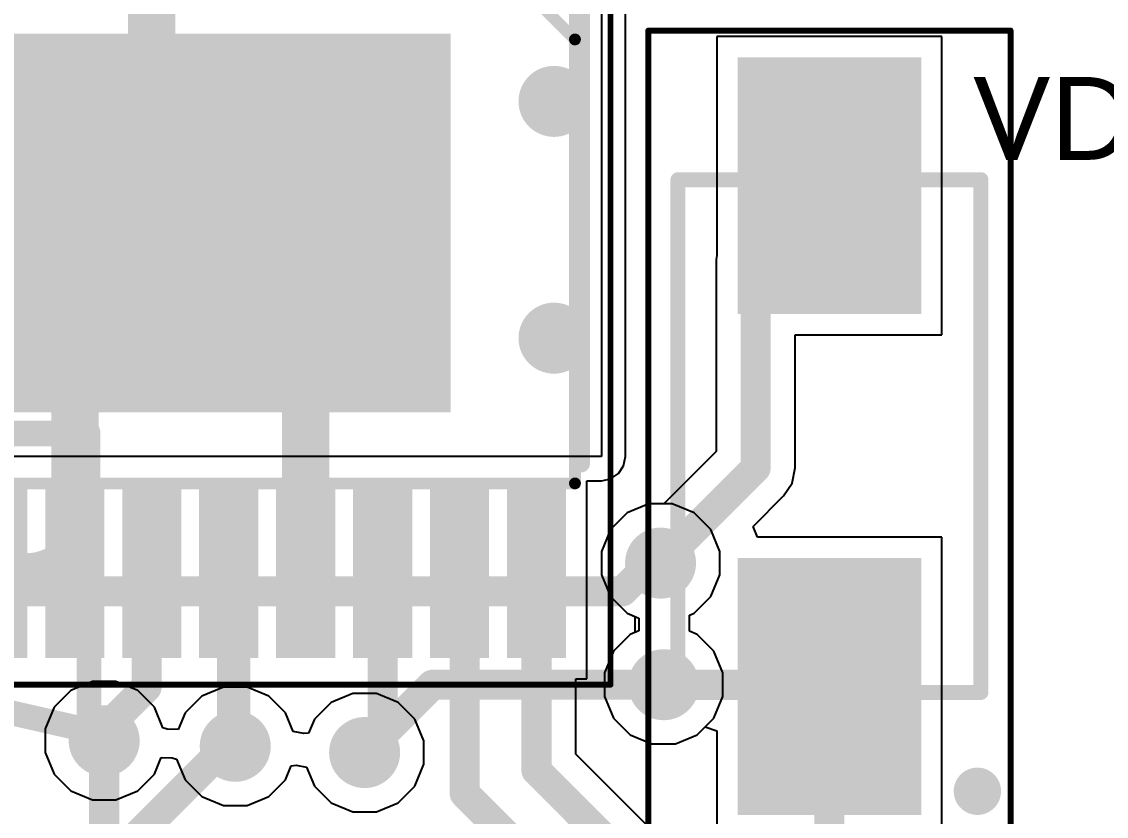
# Model space of a CAD drawing. Header units: inches. Extents: x 0 to 110, y 0 to 95.
# Drawn here: x 23.35 to 32.51, y 48.61 to 55.32 of the extents above; entities that cross this region are included whole.
import ezdxf

# ---------------------------------------------------------------- set-up
doc = ezdxf.new("R2010")
doc.units = ezdxf.units.IN
for name, color, linetype in [('Bottom Layer', 5, 'Continuous'), ('Int1', 16, 'Continuous'), ('Int2', 76, 'Continuous'), ('Mechanical 13', 56, 'Continuous'), ('Panelize Outline', 56, 'Continuous'), ('Top Courtyard', 56, 'Continuous'), ('Top Layer', 1, 'Continuous'), ('Top Overlay', 2, 'Continuous'), ('Top Paste', 8, 'Continuous'), ('Top Solder', 216, 'Continuous'), ('Via Holes', 16, 'Continuous')]:
    doc.layers.add(name, color=color, linetype=linetype)
doc.styles.add('Arial', font='', dxfattribs={"height": 0.2})
doc.styles.add('GOST type B', font='', dxfattribs={"height": 0.2})
doc.styles.get('Arial').set_extended_font_data('Arial')
doc.styles.get('GOST type B').set_extended_font_data('GOST type B')

# ---------------------------------------------------------------- blocks, each defined once
blk = doc.blocks.new('HTSSOP_20_797')
at = {"layer": 'Top Layer'}
for points in [[(-3.65, 3.15), (-2.2, 3.15), (-2.2, 2.7), (-3.65, 2.7)], [(2.2, 3.15), (3.65, 3.15), (3.65, 2.7), (2.2, 2.7)], [(-3.65, 2.5), (-2.2, 2.5), (-2.2, 2.05), (-3.65, 2.05)], [(2.2, 2.5), (3.65, 2.5), (3.65, 2.05), (2.2, 2.05)], [(-1.575, -2.175), (-1.575, 2.175), (1.575, 2.175), (1.575, -2.175)], [(-3.65, 1.85), (-2.2, 1.85), (-2.2, 1.4), (-3.65, 1.4)], [(2.2, 1.85), (3.65, 1.85), (3.65, 1.4), (2.2, 1.4)], [(-3.65, 1.2), (-2.2, 1.2), (-2.2, 0.75), (-3.65, 0.75)], [(2.2, 1.2), (3.65, 1.2), (3.65, 0.75), (2.2, 0.75)], [(-3.65, 0.55), (-2.2, 0.55), (-2.2, 0.1), (-3.65, 0.1)], [(2.2, 0.55), (3.65, 0.55), (3.65, 0.1), (2.2, 0.1)], [(-3.65, -0.1), (-2.2, -0.1), (-2.2, -0.55), (-3.65, -0.55)], [(2.2, -0.1), (3.65, -0.1), (3.65, -0.55), (2.2, -0.55)], [(-3.65, -0.75), (-2.2, -0.75), (-2.2, -1.2), (-3.65, -1.2)], [(2.2, -0.75), (3.65, -0.75), (3.65, -1.2), (2.2, -1.2)], [(-3.65, -1.4), (-2.2, -1.4), (-2.2, -1.85), (-3.65, -1.85)], [(2.2, -1.4), (3.65, -1.4), (3.65, -1.85), (2.2, -1.85)], [(-3.65, -2.05), (-2.2, -2.05), (-2.2, -2.5), (-3.65, -2.5)], [(2.2, -2.05), (3.65, -2.05), (3.65, -2.5), (2.2, -2.5)], [(-3.65, -2.7), (-2.2, -2.7), (-2.2, -3.15), (-3.65, -3.15)], [(2.2, -2.7), (3.65, -2.7), (3.65, -3.15), (2.2, -3.15)]]:
    blk.add_hatch(color=1, dxfattribs=at).paths.add_polyline_path(points)
at = {"layer": 'Top Paste'}
for points in [[(-3.65, 3.15), (-2.2, 3.15), (-2.2, 2.7), (-3.65, 2.7)], [(2.2, 3.15), (3.65, 3.15), (3.65, 2.7), (2.2, 2.7)], [(-3.65, 2.5), (-2.2, 2.5), (-2.2, 2.05), (-3.65, 2.05)], [(2.2, 2.5), (3.65, 2.5), (3.65, 2.05), (2.2, 2.05)], [(-1.575, -2.175), (-1.575, 2.175), (1.575, 2.175), (1.575, -2.175)], [(-3.65, 1.85), (-2.2, 1.85), (-2.2, 1.4), (-3.65, 1.4)], [(2.2, 1.85), (3.65, 1.85), (3.65, 1.4), (2.2, 1.4)], [(-3.65, 1.2), (-2.2, 1.2), (-2.2, 0.75), (-3.65, 0.75)], [(2.2, 1.2), (3.65, 1.2), (3.65, 0.75), (2.2, 0.75)], [(-3.65, 0.55), (-2.2, 0.55), (-2.2, 0.1), (-3.65, 0.1)], [(2.2, 0.55), (3.65, 0.55), (3.65, 0.1), (2.2, 0.1)], [(-3.65, -0.1), (-2.2, -0.1), (-2.2, -0.55), (-3.65, -0.55)], [(2.2, -0.1), (3.65, -0.1), (3.65, -0.55), (2.2, -0.55)], [(-3.65, -0.75), (-2.2, -0.75), (-2.2, -1.2), (-3.65, -1.2)], [(2.2, -0.75), (3.65, -0.75), (3.65, -1.2), (2.2, -1.2)], [(-3.65, -1.4), (-2.2, -1.4), (-2.2, -1.85), (-3.65, -1.85)], [(2.2, -1.4), (3.65, -1.4), (3.65, -1.85), (2.2, -1.85)], [(-3.65, -2.05), (-2.2, -2.05), (-2.2, -2.5), (-3.65, -2.5)], [(2.2, -2.05), (3.65, -2.05), (3.65, -2.5), (2.2, -2.5)], [(-3.65, -2.7), (-2.2, -2.7), (-2.2, -3.15), (-3.65, -3.15)], [(2.2, -2.7), (3.65, -2.7), (3.65, -3.15), (2.2, -3.15)]]:
    blk.add_hatch(color=8, dxfattribs=at).paths.add_polyline_path(points)
at = {"layer": 'Top Solder'}
for points in [[(-3.675, 3.175), (-2.175, 3.175), (-2.175, 2.675), (-3.675, 2.675)], [(2.175, 3.175), (3.675, 3.175), (3.675, 2.675), (2.175, 2.675)], [(-3.675, 2.525), (-2.175, 2.525), (-2.175, 2.025), (-3.675, 2.025)], [(2.175, 2.525), (3.675, 2.525), (3.675, 2.025), (2.175, 2.025)], [(-1.6, -2.2), (-1.6, 2.2), (1.6, 2.2), (1.6, -2.2)], [(-3.675, 1.875), (-2.175, 1.875), (-2.175, 1.375), (-3.675, 1.375)], [(2.175, 1.875), (3.675, 1.875), (3.675, 1.375), (2.175, 1.375)], [(-3.675, 1.225), (-2.175, 1.225), (-2.175, 0.725), (-3.675, 0.725)], [(2.175, 1.225), (3.675, 1.225), (3.675, 0.725), (2.175, 0.725)], [(-3.675, 0.575), (-2.175, 0.575), (-2.175, 0.075), (-3.675, 0.075)], [(2.175, 0.575), (3.675, 0.575), (3.675, 0.075), (2.175, 0.075)], [(-3.675, -0.075), (-2.175, -0.075), (-2.175, -0.575), (-3.675, -0.575)], [(2.175, -0.075), (3.675, -0.075), (3.675, -0.575), (2.175, -0.575)], [(-3.675, -0.725), (-2.175, -0.725), (-2.175, -1.225), (-3.675, -1.225)], [(2.175, -0.725), (3.675, -0.725), (3.675, -1.225), (2.175, -1.225)], [(-3.675, -1.375), (-2.175, -1.375), (-2.175, -1.875), (-3.675, -1.875)], [(2.175, -1.375), (3.675, -1.375), (3.675, -1.875), (2.175, -1.875)], [(-3.675, -2.025), (-2.175, -2.025), (-2.175, -2.525), (-3.675, -2.525)], [(2.175, -2.025), (3.675, -2.025), (3.675, -2.525), (2.175, -2.525)], [(-3.675, -2.675), (-2.175, -2.675), (-2.175, -3.175), (-3.675, -3.175)], [(2.175, -2.675), (3.675, -2.675), (3.675, -3.175), (2.175, -3.175)]]:
    blk.add_hatch(color=216, dxfattribs=at).paths.add_polyline_path(points)
at = {"layer": 'Mechanical 13'}
for points in [[(2.2, 3.25, 0.1, 0.1, 0), (-2.2, 3.25, 0.1, 0.1, 0)], [(-2.2, -3.25, 0.1, 0.1, 0), (-2.2, 3.25, 0.1, 0.1, 0)], [(-2.2, 2.6, 0.1, 0.1, 0), (-1.55, 3.25, 0.1, 0.1, 0)], [(2.2, -3.25, 0.1, 0.1, 0), (2.2, 3.25, 0.1, 0.1, 0)], [(2.2, -3.25, 0.1, 0.1, 0), (-2.2, -3.25, 0.1, 0.1, 0)]]:
    blk.add_lwpolyline(points, format="xyseb", dxfattribs=at)
for points in [[(-2.225, 3.25, 0.05, 0.05, 1), (-2.175, 3.25, 0.05, 0.05, 1)], [(-2.225, 3.25, 0.05, 0.05, 1), (-2.175, 3.25, 0.05, 0.05, 1)], [(-1.575, 3.25, 0.05, 0.05, 1), (-1.525, 3.25, 0.05, 0.05, 1)], [(2.175, 3.25, 0.05, 0.05, 1), (2.225, 3.25, 0.05, 0.05, 1)], [(2.175, 3.25, 0.05, 0.05, 1), (2.225, 3.25, 0.05, 0.05, 1)], [(-2.225, 2.6, 0.05, 0.05, 1), (-2.175, 2.6, 0.05, 0.05, 1)], [(-2.225, -3.25, 0.05, 0.05, 1), (-2.175, -3.25, 0.05, 0.05, 1)], [(-2.225, -3.25, 0.05, 0.05, 1), (-2.175, -3.25, 0.05, 0.05, 1)], [(2.175, -3.25, 0.05, 0.05, 1), (2.225, -3.25, 0.05, 0.05, 1)], [(2.175, -3.25, 0.05, 0.05, 1), (2.225, -3.25, 0.05, 0.05, 1)]]:
    blk.add_lwpolyline(points, format="xyseb", close=True, dxfattribs=at)
at = {"layer": 'Top Courtyard'}
for points in [[(-3.9, -3.55, 0.05, 0.05, 0), (-3.9, 3.55, 0.05, 0.05, 0)], [(3.9, 3.55, 0.05, 0.05, 0), (-3.9, 3.55, 0.05, 0.05, 0)], [(3.9, -3.55, 0.05, 0.05, 0), (3.9, 3.55, 0.05, 0.05, 0)], [(3.9, -3.55, 0.05, 0.05, 0), (-3.9, -3.55, 0.05, 0.05, 0)]]:
    blk.add_lwpolyline(points, format="xyseb", dxfattribs=at)
for points in [[(-3.9125, 3.55, 0.025, 0.025, 1), (-3.8875, 3.55, 0.025, 0.025, 1)], [(-3.9125, 3.55, 0.025, 0.025, 1), (-3.8875, 3.55, 0.025, 0.025, 1)], [(3.8875, 3.55, 0.025, 0.025, 1), (3.9125, 3.55, 0.025, 0.025, 1)], [(3.8875, 3.55, 0.025, 0.025, 1), (3.9125, 3.55, 0.025, 0.025, 1)], [(-3.9125, -3.55, 0.025, 0.025, 1), (-3.8875, -3.55, 0.025, 0.025, 1)], [(-3.9125, -3.55, 0.025, 0.025, 1), (-3.8875, -3.55, 0.025, 0.025, 1)], [(3.8875, -3.55, 0.025, 0.025, 1), (3.9125, -3.55, 0.025, 0.025, 1)], [(3.8875, -3.55, 0.025, 0.025, 1), (3.9125, -3.55, 0.025, 0.025, 1)]]:
    blk.add_lwpolyline(points, format="xyseb", close=True, dxfattribs=at)
at = {"layer": 'Top Overlay'}
for points in [[(-3.506, 3.556, 0.2, 0.2, 1), (-3.606, 3.556, 0.2, 0.2, 1)], [(-3.656, 3.556, 0.1, 0.1, 1), (-3.556, 3.556, 0.1, 0.1, 1)], [(-3.556, 3.556, 0.1, 0.1, 1), (-3.456, 3.556, 0.1, 0.1, 1)], [(-2.0695, 3.302, 0.075, 0.075, 1), (-1.9945, 3.302, 0.075, 0.075, 1)], [(1.9945, 3.302, 0.075, 0.075, 1), (2.0695, 3.302, 0.075, 0.075, 1)], [(-2.0695, -3.302, 0.075, 0.075, 1), (-1.9945, -3.302, 0.075, 0.075, 1)], [(1.9945, -3.302, 0.075, 0.075, 1), (2.0695, -3.302, 0.075, 0.075, 1)]]:
    blk.add_lwpolyline(points, format="xyseb", close=True, dxfattribs=at)
for points in [[(2.032, 3.302, 0.15, 0.15, 0), (-2.032, 3.302, 0.15, 0.15, 0)], [(2.032, -3.302, 0.15, 0.15, 0), (-2.032, -3.302, 0.15, 0.15, 0)]]:
    blk.add_lwpolyline(points, format="xyseb", dxfattribs=at)
blk = doc.blocks.new('0603R_804')
at = {"layer": 'Top Layer'}
for points in [[(-1.05, -0.475), (-1.05, 0.475), (-0.25, 0.475), (-0.25, -0.475)], [(0.25, -0.475), (0.25, 0.475), (1.05, 0.475), (1.05, -0.475)]]:
    blk.add_hatch(color=1, dxfattribs=at).paths.add_polyline_path(points)
at = {"layer": 'Top Paste'}
for points in [[(-1.05, -0.475), (-1.05, 0.475), (-0.25, 0.475), (-0.25, -0.475)], [(0.25, -0.475), (0.25, 0.475), (1.05, 0.475), (1.05, -0.475)]]:
    blk.add_hatch(color=8, dxfattribs=at).paths.add_polyline_path(points)
at = {"layer": 'Top Solder'}
for points in [[(-1.075, -0.5), (-1.075, 0.5), (-0.225, 0.5), (-0.225, -0.5)], [(0.225, -0.5), (0.225, 0.5), (1.075, 0.5), (1.075, -0.5)]]:
    blk.add_hatch(color=216, dxfattribs=at).paths.add_polyline_path(points)
at = {"layer": 'Panelize Outline'}
for points in [[(-0.85, -0.475, 0.25, 0.25, 0), (-0.85, 0.475, 0.25, 0.25, 0)], [(0.85, 0.475, 0.25, 0.25, 0), (-0.85, 0.475, 0.25, 0.25, 0)], [(0.85, -0.475, 0.25, 0.25, 0), (0.85, 0.475, 0.25, 0.25, 0)], [(0.85, -0.475, 0.25, 0.25, 0), (-0.85, -0.475, 0.25, 0.25, 0)]]:
    blk.add_lwpolyline(points, format="xyseb", dxfattribs=at)
for points in [[(-0.9125, 0.475, 0.125, 0.125, 1), (-0.7875, 0.475, 0.125, 0.125, 1)], [(-0.9125, 0.475, 0.125, 0.125, 1), (-0.7875, 0.475, 0.125, 0.125, 1)], [(0.7875, 0.475, 0.125, 0.125, 1), (0.9125, 0.475, 0.125, 0.125, 1)], [(0.7875, 0.475, 0.125, 0.125, 1), (0.9125, 0.475, 0.125, 0.125, 1)], [(-0.9125, -0.475, 0.125, 0.125, 1), (-0.7875, -0.475, 0.125, 0.125, 1)], [(-0.9125, -0.475, 0.125, 0.125, 1), (-0.7875, -0.475, 0.125, 0.125, 1)], [(0.7875, -0.475, 0.125, 0.125, 1), (0.9125, -0.475, 0.125, 0.125, 1)], [(0.7875, -0.475, 0.125, 0.125, 1), (0.9125, -0.475, 0.125, 0.125, 1)]]:
    blk.add_lwpolyline(points, format="xyseb", close=True, dxfattribs=at)
at = {"layer": 'Top Overlay'}
for points in [[(0.5, 0.725, 0.15, 0.15, 0), (-0.5, 0.725, 0.15, 0.15, 0)], [(0.5, -0.725, 0.15, 0.15, 0), (-0.5, -0.725, 0.15, 0.15, 0)]]:
    blk.add_lwpolyline(points, format="xyseb", dxfattribs=at)
for points in [[(-0.5375, 0.725, 0.075, 0.075, 1), (-0.4625, 0.725, 0.075, 0.075, 1)], [(0.4625, 0.725, 0.075, 0.075, 1), (0.5375, 0.725, 0.075, 0.075, 1)], [(-0.5375, -0.725, 0.075, 0.075, 1), (-0.4625, -0.725, 0.075, 0.075, 1)], [(0.4625, -0.725, 0.075, 0.075, 1), (0.5375, -0.725, 0.075, 0.075, 1)]]:
    blk.add_lwpolyline(points, format="xyseb", close=True, dxfattribs=at)
at = {"layer": 'Panelize Outline', "style": 'GOST type B'}
blk.add_text('R7', height=2.15, dxfattribs=at).set_placement((-2.4, 1.4))
blk = doc.blocks.new('SMA_808')
at = {"layer": 'Top Layer'}
for points in [[(-3.175, 0.75), (-1.055, 0.75), (-1.055, -0.75), (-3.175, -0.75)], [(1.055, 0.75), (3.175, 0.75), (3.175, -0.75), (1.055, -0.75)]]:
    blk.add_hatch(color=1, dxfattribs=at).paths.add_polyline_path(points)
at = {"layer": 'Top Paste'}
for points in [[(-3.175, 0.75), (-1.055, 0.75), (-1.055, -0.75), (-3.175, -0.75)], [(1.055, 0.75), (3.175, 0.75), (3.175, -0.75), (1.055, -0.75)]]:
    blk.add_hatch(color=8, dxfattribs=at).paths.add_polyline_path(points)
at = {"layer": 'Top Solder'}
for points in [[(-3.2, 0.775), (-1.03, 0.775), (-1.03, -0.775), (-3.2, -0.775)], [(1.03, 0.775), (3.2, 0.775), (3.2, -0.775), (1.03, -0.775)]]:
    blk.add_hatch(color=216, dxfattribs=at).paths.add_polyline_path(points)
at = {"layer": 'Mechanical 13'}
for points in [[(-2.165, 1.28, 0.127, 0.127, 0), (-2.165, -1.28, 0.127, 0.127, 0)], [(-2.165, 1.28, 0.127, 0.127, 0), (2.165, 1.28, 0.127, 0.127, 0)], [(2.165, 1.28, 0.127, 0.127, 0), (2.165, -1.28, 0.127, 0.127, 0)], [(-2.165, -1.28, 0.127, 0.127, 0), (2.165, -1.28, 0.127, 0.127, 0)]]:
    blk.add_lwpolyline(points, format="xyseb", dxfattribs=at)
for points in [[(-2.1967, 1.28, 0.0635, 0.0635, 1), (-2.1332, 1.28, 0.0635, 0.0635, 1)], [(-2.1967, 1.28, 0.0635, 0.0635, 1), (-2.1332, 1.28, 0.0635, 0.0635, 1)], [(2.1332, 1.28, 0.0635, 0.0635, 1), (2.1967, 1.28, 0.0635, 0.0635, 1)], [(2.1332, 1.28, 0.0635, 0.0635, 1), (2.1967, 1.28, 0.0635, 0.0635, 1)], [(-2.1967, -1.28, 0.0635, 0.0635, 1), (-2.1332, -1.28, 0.0635, 0.0635, 1)], [(-2.1967, -1.28, 0.0635, 0.0635, 1), (-2.1332, -1.28, 0.0635, 0.0635, 1)], [(2.1332, -1.28, 0.0635, 0.0635, 1), (2.1967, -1.28, 0.0635, 0.0635, 1)], [(2.1332, -1.28, 0.0635, 0.0635, 1), (2.1967, -1.28, 0.0635, 0.0635, 1)]]:
    blk.add_lwpolyline(points, format="xyseb", close=True, dxfattribs=at)
at = {"layer": 'Top Courtyard'}
for points in [[(-3.425, 1.53, 0.05, 0.05, 0), (-3.425, -1.53, 0.05, 0.05, 0)], [(-3.425, 1.53, 0.05, 0.05, 0), (3.425, 1.53, 0.05, 0.05, 0)], [(3.425, 1.53, 0.05, 0.05, 0), (3.425, -1.53, 0.05, 0.05, 0)], [(-3.425, -1.53, 0.05, 0.05, 0), (3.425, -1.53, 0.05, 0.05, 0)]]:
    blk.add_lwpolyline(points, format="xyseb", dxfattribs=at)
for points in [[(-3.4375, 1.53, 0.025, 0.025, 1), (-3.4125, 1.53, 0.025, 0.025, 1)], [(-3.4375, 1.53, 0.025, 0.025, 1), (-3.4125, 1.53, 0.025, 0.025, 1)], [(3.4125, 1.53, 0.025, 0.025, 1), (3.4375, 1.53, 0.025, 0.025, 1)], [(3.4125, 1.53, 0.025, 0.025, 1), (3.4375, 1.53, 0.025, 0.025, 1)], [(-3.4375, -1.53, 0.025, 0.025, 1), (-3.4125, -1.53, 0.025, 0.025, 1)], [(-3.4375, -1.53, 0.025, 0.025, 1), (-3.4125, -1.53, 0.025, 0.025, 1)], [(3.4125, -1.53, 0.025, 0.025, 1), (3.4375, -1.53, 0.025, 0.025, 1)], [(3.4125, -1.53, 0.025, 0.025, 1), (3.4375, -1.53, 0.025, 0.025, 1)]]:
    blk.add_lwpolyline(points, format="xyseb", close=True, dxfattribs=at)
at = {"layer": 'Top Overlay'}
for points in [[(-2.165, 1.28, 0.127, 0.127, 0), (2.165, 1.28, 0.127, 0.127, 0)], [(-2.165, 1.28, 0.127, 0.127, 0), (-2.165, 1.07, 0.127, 0.127, 0)], [(2.165, 1.28, 0.127, 0.127, 0), (2.165, 1.07, 0.127, 0.127, 0)], [(-2.165, -1.07, 0.127, 0.127, 0), (-2.165, -1.28, 0.127, 0.127, 0)], [(2.165, -1.07, 0.127, 0.127, 0), (2.165, -1.28, 0.127, 0.127, 0)], [(-2.165, -1.28, 0.127, 0.127, 0), (2.165, -1.28, 0.127, 0.127, 0)]]:
    blk.add_lwpolyline(points, format="xyseb", dxfattribs=at)
for points in [[(-2.1967, 1.28, 0.0635, 0.0635, 1), (-2.1332, 1.28, 0.0635, 0.0635, 1)], [(-2.1967, 1.28, 0.0635, 0.0635, 1), (-2.1332, 1.28, 0.0635, 0.0635, 1)], [(2.1332, 1.28, 0.0635, 0.0635, 1), (2.1967, 1.28, 0.0635, 0.0635, 1)], [(2.1332, 1.28, 0.0635, 0.0635, 1), (2.1967, 1.28, 0.0635, 0.0635, 1)], [(-2.1967, 1.07, 0.0635, 0.0635, 1), (-2.1332, 1.07, 0.0635, 0.0635, 1)], [(2.1332, 1.07, 0.0635, 0.0635, 1), (2.1967, 1.07, 0.0635, 0.0635, 1)], [(-2.1967, -1.07, 0.0635, 0.0635, 1), (-2.1332, -1.07, 0.0635, 0.0635, 1)], [(2.1332, -1.07, 0.0635, 0.0635, 1), (2.1967, -1.07, 0.0635, 0.0635, 1)], [(-2.9, -1.25, 0.2, 0.2, 1), (-3.1, -1.25, 0.2, 0.2, 1)], [(-3.15, -1.25, 0.1, 0.1, 1), (-3.05, -1.25, 0.1, 0.1, 1)], [(-2.95, -1.25, 0.1, 0.1, 1), (-2.85, -1.25, 0.1, 0.1, 1)], [(-2.1967, -1.28, 0.0635, 0.0635, 1), (-2.1332, -1.28, 0.0635, 0.0635, 1)], [(-2.1967, -1.28, 0.0635, 0.0635, 1), (-2.1332, -1.28, 0.0635, 0.0635, 1)], [(2.1332, -1.28, 0.0635, 0.0635, 1), (2.1967, -1.28, 0.0635, 0.0635, 1)], [(2.1332, -1.28, 0.0635, 0.0635, 1), (2.1967, -1.28, 0.0635, 0.0635, 1)]]:
    blk.add_lwpolyline(points, format="xyseb", close=True, dxfattribs=at)

msp = doc.modelspace()

# ---------------------------------------------------------------- hatches: boundary and pattern name
at = {"layer": 'Bottom Layer'}
h = msp.add_hatch(color=5, dxfattribs=at)
edge = h.paths.add_edge_path()
edge.add_arc((27.8422, 54.644), 0.3, 0, 360)
h = msp.add_hatch(color=5, dxfattribs=at)
edge = h.paths.add_edge_path()
edge.add_arc((27.8422, 52.644), 0.3, 0, 360)
h = msp.add_hatch(color=5, dxfattribs=at)
edge = h.paths.add_edge_path()
edge.add_arc((28.7422, 50.744), 0.3, 0, 360)
h = msp.add_hatch(color=5, dxfattribs=at)
edge = h.paths.add_edge_path()
edge.add_arc((28.7692, 49.717), 0.3, 0, 360)
h = msp.add_hatch(color=5, dxfattribs=at)
edge = h.paths.add_edge_path()
edge.add_arc((24.0422, 49.244), 0.3, 0, 360)
h = msp.add_hatch(color=5, dxfattribs=at)
edge = h.paths.add_edge_path()
edge.add_arc((25.1493, 49.1971), 0.3, 0, 360)
h = msp.add_hatch(color=5, dxfattribs=at)
edge = h.paths.add_edge_path()
edge.add_arc((26.2422, 49.144), 0.3, 0, 360)
at = {"layer": 'Int1'}
h = msp.add_hatch(color=16, dxfattribs=at)
edge = h.paths.add_edge_path()
edge.add_arc((27.8422, 54.644), 0.3, 0, 360)
h = msp.add_hatch(color=16, dxfattribs=at)
edge = h.paths.add_edge_path()
edge.add_arc((27.8422, 52.644), 0.3, 0, 360)
h = msp.add_hatch(color=16, dxfattribs=at)
edge = h.paths.add_edge_path()
edge.add_arc((28.7422, 50.744), 0.3, 0, 360)
h = msp.add_hatch(color=16, dxfattribs=at)
edge = h.paths.add_edge_path()
edge.add_arc((28.7692, 49.717), 0.3, 0, 360)
h = msp.add_hatch(color=16, dxfattribs=at)
edge = h.paths.add_edge_path()
edge.add_arc((24.0422, 49.244), 0.3, 0, 360)
h = msp.add_hatch(color=16, dxfattribs=at)
edge = h.paths.add_edge_path()
edge.add_arc((25.1493, 49.1971), 0.3, 0, 360)
h = msp.add_hatch(color=16, dxfattribs=at)
edge = h.paths.add_edge_path()
edge.add_arc((26.2422, 49.144), 0.3, 0, 360)
at = {"layer": 'Int2'}
h = msp.add_hatch(color=76, dxfattribs=at)
edge = h.paths.add_edge_path()
edge.add_arc((27.8422, 54.644), 0.3, 0, 360)
h = msp.add_hatch(color=76, dxfattribs=at)
edge = h.paths.add_edge_path()
edge.add_arc((27.8422, 52.644), 0.3, 0, 360)
h = msp.add_hatch(color=76, dxfattribs=at)
edge = h.paths.add_edge_path()
edge.add_arc((28.7422, 50.744), 0.3, 0, 360)
h = msp.add_hatch(color=76, dxfattribs=at)
edge = h.paths.add_edge_path()
edge.add_arc((28.7692, 49.717), 0.3, 0, 360)
h = msp.add_hatch(color=76, dxfattribs=at)
edge = h.paths.add_edge_path()
edge.add_arc((24.0422, 49.244), 0.3, 0, 360)
h = msp.add_hatch(color=76, dxfattribs=at)
edge = h.paths.add_edge_path()
edge.add_arc((25.1493, 49.1971), 0.3, 0, 360)
h = msp.add_hatch(color=76, dxfattribs=at)
edge = h.paths.add_edge_path()
edge.add_arc((26.2422, 49.144), 0.3, 0, 360)
at = {"layer": 'Top Layer'}
h = msp.add_hatch(color=1, dxfattribs=at)
edge = h.paths.add_edge_path()
edge.add_arc((27.8422, 54.644), 0.3, 0, 360)
h = msp.add_hatch(color=1, dxfattribs=at)
edge = h.paths.add_edge_path()
edge.add_arc((27.8422, 52.644), 0.3, 0, 360)
h = msp.add_hatch(color=1, dxfattribs=at)
edge = h.paths.add_edge_path()
edge.add_arc((28.7422, 50.744), 0.3, 0, 360)
h = msp.add_hatch(color=1, dxfattribs=at)
edge = h.paths.add_edge_path()
edge.add_arc((28.7692, 49.717), 0.3, 0, 360)
h = msp.add_hatch(color=1, dxfattribs=at)
edge = h.paths.add_edge_path()
edge.add_arc((24.0422, 49.244), 0.3, 0, 360)
h = msp.add_hatch(color=1, dxfattribs=at)
edge = h.paths.add_edge_path()
edge.add_arc((25.1493, 49.1971), 0.3, 0, 360)
h = msp.add_hatch(color=1, dxfattribs=at)
edge = h.paths.add_edge_path()
edge.add_arc((26.2422, 49.144), 0.3, 0, 360)
at = {"layer": 'Via Holes'}
h = msp.add_hatch(color=7, dxfattribs=at)
edge = h.paths.add_edge_path()
edge.add_arc((27.8422, 54.644), 0.15, 0, 360)
h = msp.add_hatch(color=7, dxfattribs=at)
edge = h.paths.add_edge_path()
edge.add_arc((27.8422, 52.644), 0.15, 0, 360)
h = msp.add_hatch(color=7, dxfattribs=at)
edge = h.paths.add_edge_path()
edge.add_arc((28.7422, 50.744), 0.15, 0, 360)
h = msp.add_hatch(color=7, dxfattribs=at)
edge = h.paths.add_edge_path()
edge.add_arc((28.7692, 49.717), 0.15, 0, 360)
h = msp.add_hatch(color=7, dxfattribs=at)
edge = h.paths.add_edge_path()
edge.add_arc((24.0422, 49.244), 0.15, 0, 360)
h = msp.add_hatch(color=7, dxfattribs=at)
edge = h.paths.add_edge_path()
edge.add_arc((25.1493, 49.1971), 0.15, 0, 360)
h = msp.add_hatch(color=7, dxfattribs=at)
edge = h.paths.add_edge_path()
edge.add_arc((26.2422, 49.144), 0.15, 0, 360)

# ---------------------------------------------------------------- linework, layer by layer
at = {"layer": 'Bottom Layer'}
for points in [[(28.4204, 50.5055, 0.254, 0.254, 0), (28.6589, 50.744, 0.254, 0.254, 0)], [(28.6589, 50.744, 0.254, 0.254, 0), (28.7422, 50.744, 0.254, 0.254, 0)], [(20.0807, 50.5055, 0.254, 0.254, 0), (25.1493, 50.5055, 0.254, 0.254, 0)], [(25.1493, 50.5055, 0.254, 0.254, 0), (28.4204, 50.5055, 0.254, 0.254, 0)], [(25.1493, 49.1971, 0.254, 0.254, 0), (25.1493, 50.5055, 0.254, 0.254, 0)], [(26.2422, 49.144, 0.254, 0.254, 0), (26.8152, 49.717, 0.254, 0.254, 0)], [(26.8152, 49.717, 0.254, 0.254, 0), (28.7692, 49.717, 0.254, 0.254, 0)], [(24.0422, 36.4376, 0.254, 0.254, 0), (24.0422, 49.244, 0.254, 0.254, 0)]]:
    msp.add_lwpolyline(points, format="xyseb", dxfattribs=at)
for points in [[(28.5954, 50.744, 0.127, 0.127, 1), (28.7224, 50.744, 0.127, 0.127, 1)], [(28.5954, 50.744, 0.127, 0.127, 1), (28.7224, 50.744, 0.127, 0.127, 1)], [(28.6787, 50.744, 0.127, 0.127, 1), (28.8057, 50.744, 0.127, 0.127, 1)], [(25.0858, 50.5055, 0.127, 0.127, 1), (25.2128, 50.5055, 0.127, 0.127, 1)], [(25.0858, 50.5055, 0.127, 0.127, 1), (25.2128, 50.5055, 0.127, 0.127, 1)], [(25.0858, 50.5055, 0.127, 0.127, 1), (25.2128, 50.5055, 0.127, 0.127, 1)], [(28.3569, 50.5055, 0.127, 0.127, 1), (28.4839, 50.5055, 0.127, 0.127, 1)], [(28.3569, 50.5055, 0.127, 0.127, 1), (28.4839, 50.5055, 0.127, 0.127, 1)], [(26.7517, 49.717, 0.127, 0.127, 1), (26.8787, 49.717, 0.127, 0.127, 1)], [(26.7517, 49.717, 0.127, 0.127, 1), (26.8787, 49.717, 0.127, 0.127, 1)], [(28.7057, 49.717, 0.127, 0.127, 1), (28.8327, 49.717, 0.127, 0.127, 1)], [(23.9787, 49.244, 0.127, 0.127, 1), (24.1057, 49.244, 0.127, 0.127, 1)], [(25.0858, 49.1971, 0.127, 0.127, 1), (25.2128, 49.1971, 0.127, 0.127, 1)], [(26.1787, 49.144, 0.127, 0.127, 1), (26.3057, 49.144, 0.127, 0.127, 1)]]:
    msp.add_lwpolyline(points, format="xyseb", close=True, dxfattribs=at)
at = {"layer": 'Int1'}
for p, q in [((28.6427, 51.244), (28.459, 51.1679)), ((28.8416, 51.244), (28.6427, 51.244)), ((29.0254, 51.1679), (28.8416, 51.244)), ((28.459, 51.1679), (28.3183, 51.0272)), ((29.1661, 51.0272), (29.0254, 51.1679)), ((28.3183, 51.0272), (28.2422, 50.8435)), ((29.2422, 50.8435), (29.1661, 51.0272)), ((28.2422, 50.8435), (28.2422, 50.6445)), ((29.2422, 50.6445), (29.2422, 50.8435)), ((28.2422, 50.6445), (28.3183, 50.4608)), ((29.1661, 50.4608), (29.2422, 50.6445)), ((28.3183, 50.4608), (28.459, 50.3201)), ((29.0254, 50.3201), (29.1661, 50.4608)), ((28.459, 50.3201), (28.5255, 50.2926)), ((28.9859, 50.3037), (29.0254, 50.3201)), ((28.5255, 50.2926), (28.5255, 50.1573)), ((28.9859, 50.1684), (28.9859, 50.3037)), ((28.486, 50.1409), (28.3453, 50.0002)), ((28.5255, 50.1573), (28.486, 50.1409)), ((29.0524, 50.1409), (28.9859, 50.1684)), ((29.1931, 50.0002), (29.0524, 50.1409)), ((28.3453, 50.0002), (28.2692, 49.8165)), ((29.2692, 49.8165), (29.1931, 50.0002)), ((28.2692, 49.8165), (28.2692, 49.6175)), ((29.2692, 49.6175), (29.2692, 49.8165)), ((23.759, 49.6679), (23.6183, 49.5272)), ((23.9427, 49.744), (23.759, 49.6679)), ((24.1416, 49.744), (23.9427, 49.744)), ((24.3254, 49.6679), (24.1416, 49.744)), ((24.4661, 49.5272), (24.3254, 49.6679)), ((25.0499, 49.6971), (24.8661, 49.621)), ((25.2488, 49.6971), (25.0499, 49.6971)), ((25.4326, 49.621), (25.2488, 49.6971)), ((24.8661, 49.621), (24.7254, 49.4804)), ((25.5732, 49.4804), (25.4326, 49.621)), ((26.1427, 49.644), (25.959, 49.5679)), ((26.3416, 49.644), (26.1427, 49.644)), ((26.5254, 49.5679), (26.3416, 49.644)), ((28.2692, 49.6175), (28.3453, 49.4338)), ((29.1931, 49.4338), (29.2692, 49.6175)), ((23.6183, 49.5272), (23.5422, 49.3435)), ((24.5378, 49.354), (24.4661, 49.5272)), ((24.7254, 49.4804), (24.6672, 49.3397)), ((25.6391, 49.3213), (25.5732, 49.4804)), ((25.959, 49.5679), (25.8183, 49.4272)), ((26.6661, 49.4272), (26.5254, 49.5679)), ((25.8183, 49.4272), (25.7693, 49.3088)), ((26.7422, 49.2435), (26.6661, 49.4272)), ((28.3453, 49.4338), (28.486, 49.2931)), ((29.0524, 49.2931), (29.1931, 49.4338)), ((23.5422, 49.3435), (23.5422, 49.1445)), ((24.5749, 49.3425), (24.5378, 49.354)), ((24.6672, 49.3397), (24.5749, 49.3425)), ((25.7289, 49.3047), (25.6391, 49.3213)), ((25.7693, 49.3088), (25.7289, 49.3047)), ((26.7422, 49.0445), (26.7422, 49.2435)), ((28.486, 49.2931), (28.6697, 49.217)), ((28.6697, 49.217), (28.8686, 49.217)), ((28.8686, 49.217), (29.0524, 49.2931)), ((23.5422, 49.1445), (23.6183, 48.9608)), ((24.4661, 48.9608), (24.5243, 49.1014)), ((24.5243, 49.1014), (24.6166, 49.0987)), ((24.6166, 49.0987), (24.6537, 49.0871)), ((24.6537, 49.0871), (24.7254, 48.9139)), ((25.5732, 48.9139), (25.6222, 49.0323)), ((25.6222, 49.0323), (25.6626, 49.0364)), ((25.6626, 49.0364), (25.7524, 49.0199)), ((26.6661, 48.8608), (26.7422, 49.0445)), ((23.6183, 48.9608), (23.759, 48.8201)), ((24.3254, 48.8201), (24.4661, 48.9608)), ((25.7524, 49.0199), (25.8183, 48.8608)), ((24.7254, 48.9139), (24.8661, 48.7733)), ((25.4326, 48.7733), (25.5732, 48.9139)), ((25.8183, 48.8608), (25.959, 48.7201)), ((26.5254, 48.7201), (26.6661, 48.8608)), ((23.759, 48.8201), (23.9427, 48.744)), ((24.1416, 48.744), (24.3254, 48.8201)), ((24.8661, 48.7733), (25.0499, 48.6971)), ((25.2488, 48.6971), (25.4326, 48.7733)), ((23.9427, 48.744), (24.1416, 48.744)), ((25.0499, 48.6971), (25.2488, 48.6971)), ((25.959, 48.7201), (26.1427, 48.644)), ((26.3416, 48.644), (26.5254, 48.7201)), ((26.1427, 48.644), (26.3416, 48.644))]:
    msp.add_line(p, q, dxfattribs=at)
at = {"layer": 'Int2'}
for p, q in [((28.6427, 51.244), (28.459, 51.1679)), ((28.8416, 51.244), (28.6427, 51.244)), ((29.0254, 51.1679), (28.8416, 51.244)), ((28.459, 51.1679), (28.3183, 51.0272)), ((29.1661, 51.0272), (29.0254, 51.1679)), ((28.3183, 51.0272), (28.2422, 50.8435)), ((29.2422, 50.8435), (29.1661, 51.0272)), ((28.2422, 50.8435), (28.2422, 50.6445)), ((29.2422, 50.6445), (29.2422, 50.8435)), ((28.2422, 50.6445), (28.3183, 50.4608)), ((29.1661, 50.4608), (29.2422, 50.6445)), ((28.3183, 50.4608), (28.459, 50.3201)), ((29.0254, 50.3201), (29.1661, 50.4608)), ((28.459, 50.3201), (28.5255, 50.2926)), ((28.9859, 50.3037), (29.0254, 50.3201)), ((28.5255, 50.2926), (28.5255, 50.1573)), ((28.9859, 50.1684), (28.9859, 50.3037)), ((28.486, 50.1409), (28.3453, 50.0002)), ((28.5255, 50.1573), (28.486, 50.1409)), ((29.0524, 50.1409), (28.9859, 50.1684)), ((29.1931, 50.0002), (29.0524, 50.1409)), ((28.3453, 50.0002), (28.2692, 49.8165)), ((29.2692, 49.8165), (29.1931, 50.0002)), ((28.2692, 49.8165), (28.2692, 49.6175)), ((29.2692, 49.6175), (29.2692, 49.8165)), ((23.759, 49.6679), (23.6183, 49.5272)), ((23.9427, 49.744), (23.759, 49.6679)), ((24.1416, 49.744), (23.9427, 49.744)), ((24.3254, 49.6679), (24.1416, 49.744)), ((24.4661, 49.5272), (24.3254, 49.6679)), ((25.0499, 49.6971), (24.8661, 49.621)), ((25.2488, 49.6971), (25.0499, 49.6971)), ((25.4326, 49.621), (25.2488, 49.6971)), ((24.8661, 49.621), (24.7254, 49.4804)), ((25.5732, 49.4804), (25.4326, 49.621)), ((26.1427, 49.644), (25.959, 49.5679)), ((26.3416, 49.644), (26.1427, 49.644)), ((26.5254, 49.5679), (26.3416, 49.644)), ((28.2692, 49.6175), (28.3453, 49.4338)), ((29.1931, 49.4338), (29.2692, 49.6175)), ((23.6183, 49.5272), (23.5422, 49.3435)), ((24.5378, 49.354), (24.4661, 49.5272)), ((24.7254, 49.4804), (24.6672, 49.3397)), ((25.6391, 49.3213), (25.5732, 49.4804)), ((25.959, 49.5679), (25.8183, 49.4272)), ((26.6661, 49.4272), (26.5254, 49.5679)), ((25.8183, 49.4272), (25.7693, 49.3088)), ((26.7422, 49.2435), (26.6661, 49.4272)), ((28.3453, 49.4338), (28.486, 49.2931)), ((29.0524, 49.2931), (29.1931, 49.4338)), ((23.5422, 49.3435), (23.5422, 49.1445)), ((24.5749, 49.3425), (24.5378, 49.354)), ((24.6672, 49.3397), (24.5749, 49.3425)), ((25.7289, 49.3047), (25.6391, 49.3213)), ((25.7693, 49.3088), (25.7289, 49.3047)), ((26.7422, 49.0445), (26.7422, 49.2435)), ((28.486, 49.2931), (28.6697, 49.217)), ((28.6697, 49.217), (28.8686, 49.217)), ((28.8686, 49.217), (29.0524, 49.2931)), ((23.5422, 49.1445), (23.6183, 48.9608)), ((24.4661, 48.9608), (24.5243, 49.1014)), ((24.5243, 49.1014), (24.6166, 49.0987)), ((24.6166, 49.0987), (24.6537, 49.0871)), ((24.6537, 49.0871), (24.7254, 48.9139)), ((25.5732, 48.9139), (25.6222, 49.0323)), ((25.6222, 49.0323), (25.6626, 49.0364)), ((25.6626, 49.0364), (25.7524, 49.0199)), ((26.6661, 48.8608), (26.7422, 49.0445)), ((23.6183, 48.9608), (23.759, 48.8201)), ((24.3254, 48.8201), (24.4661, 48.9608)), ((25.7524, 49.0199), (25.8183, 48.8608)), ((24.7254, 48.9139), (24.8661, 48.7733)), ((25.4326, 48.7733), (25.5732, 48.9139)), ((25.8183, 48.8608), (25.959, 48.7201)), ((26.5254, 48.7201), (26.6661, 48.8608)), ((23.759, 48.8201), (23.9427, 48.744)), ((24.1416, 48.744), (24.3254, 48.8201)), ((24.8661, 48.7733), (25.0499, 48.6971)), ((25.2488, 48.6971), (25.4326, 48.7733)), ((23.9427, 48.744), (24.1416, 48.744)), ((25.0499, 48.6971), (25.2488, 48.6971)), ((25.959, 48.7201), (26.1427, 48.644)), ((26.3416, 48.644), (26.5254, 48.7201)), ((26.1427, 48.644), (26.3416, 48.644))]:
    msp.add_line(p, q, dxfattribs=at)
at = {"layer": 'Top Layer'}
for p, q in [((28.2422, 55.6073), (28.2422, 51.644)), ((28.4461, 51.644), (28.4461, 55.6073)), ((31.1192, 55.192), (29.2192, 55.192)), ((29.2192, 55.192), (29.2192, 53.3412)), ((31.1192, 52.672), (31.1192, 55.192)), ((29.2192, 53.3412), (29.2128, 53.309)), ((29.2128, 53.309), (29.2128, 51.6861)), ((29.8796, 51.548), (29.8796, 52.672)), ((29.8796, 52.672), (31.1192, 52.672)), ((29.2128, 51.6861), (28.7707, 51.244)), ((28.2422, 51.644), (21.2422, 51.644)), ((28.4306, 51.566), (28.4461, 51.644)), ((28.3202, 51.4556), (28.3864, 51.4998)), ((28.3864, 51.4998), (28.4306, 51.566)), ((29.8542, 51.4204), (29.8796, 51.548)), ((28.1192, 49.767), (28.1192, 51.4401)), ((28.1192, 51.4401), (28.2422, 51.4401)), ((28.2422, 51.4401), (28.3202, 51.4556)), ((29.7819, 51.3122), (29.8542, 51.4204)), ((28.6427, 51.244), (28.459, 51.1679)), ((28.7707, 51.244), (28.6427, 51.244)), ((29.5241, 51.0544), (29.7819, 51.3122)), ((28.459, 51.1679), (28.3183, 51.0272)), ((29.5623, 50.962), (29.5241, 51.0544)), ((28.3183, 51.0272), (28.2422, 50.8435)), ((31.1192, 50.962), (29.5623, 50.962)), ((31.1192, 48.442), (31.1192, 50.962)), ((28.2422, 50.8435), (28.2422, 50.6445)), ((28.2422, 50.6445), (28.3183, 50.4608)), ((28.3183, 50.4608), (28.459, 50.3201)), ((28.459, 50.3201), (28.5582, 50.279)), ((28.5582, 50.279), (28.5582, 50.1708)), ((28.486, 50.1409), (28.3453, 50.0002)), ((28.5582, 50.1708), (28.486, 50.1409)), ((28.3453, 50.0002), (28.2692, 49.8165)), ((28.0276, 49.1301), (28.0276, 49.767)), ((28.0276, 49.767), (28.1192, 49.767)), ((28.2692, 49.8165), (28.2692, 49.6175)), ((28.2692, 49.6175), (28.3453, 49.4338)), ((28.3453, 49.4338), (28.486, 49.2931)), ((29.0524, 49.2931), (29.1192, 49.3599)), ((29.1192, 49.3599), (29.2192, 49.3264)), ((29.2192, 49.3264), (29.2192, 48.442)), ((28.486, 49.2931), (28.6697, 49.217)), ((28.6697, 49.217), (28.8686, 49.217)), ((28.8686, 49.217), (29.0524, 49.2931)), ((29.1157, 48.042), (28.0276, 49.1301))]:
    msp.add_line(p, q, dxfattribs=at)
for points in [[(24.4442, 53.942, 0.4, 0.4, 0), (24.4442, 56.542, 0.4, 0.4, 0)], [(29.5462, 53.309, 0.254, 0.254, 0), (30.1692, 53.932, 0.254, 0.254, 0)], [(29.5462, 51.548, 0.254, 0.254, 0), (29.5462, 53.309, 0.254, 0.254, 0)], [(23.7942, 50.692, 0.4, 0.4, 0), (23.7942, 52.642, 0.4, 0.4, 0)], [(25.7442, 50.692, 0.4, 0.4, 0), (25.7442, 52.642, 0.4, 0.4, 0)], [(28.7422, 50.744, 0.254, 0.254, 0), (29.5462, 51.548, 0.254, 0.254, 0)], [(24.4002, 50.648, 0.254, 0.254, 0), (24.4442, 50.692, 0.254, 0.254, 0)], [(24.4002, 49.6956, 0.254, 0.254, 0), (24.4002, 50.648, 0.254, 0.254, 0)], [(25.0942, 50.692, 0.254, 0.254, 0), (25.1218, 50.6644, 0.254, 0.254, 0)], [(25.1218, 49.2247, 0.254, 0.254, 0), (25.1218, 50.6644, 0.254, 0.254, 0)], [(26.3942, 49.3896, 0.254, 0.254, 0), (26.3942, 50.692, 0.254, 0.254, 0)], [(27.0442, 50.692, 0.254, 0.254, 0), (27.0882, 50.648, 0.254, 0.254, 0)], [(27.0882, 48.798, 0.254, 0.254, 0), (27.0882, 50.648, 0.254, 0.254, 0)], [(27.6942, 48.992, 0.254, 0.254, 0), (27.6942, 50.692, 0.254, 0.254, 0)], [(24.0422, 49.3376, 0.254, 0.254, 0), (24.4002, 49.6956, 0.254, 0.254, 0)], [(28.7692, 49.717, 0.254, 0.254, 0), (30.1542, 49.717, 0.254, 0.254, 0)], [(30.1542, 49.717, 0.254, 0.254, 0), (30.1692, 49.702, 0.254, 0.254, 0)], [(30.1692, 47.992, 0.254, 0.254, 0), (30.1692, 49.702, 0.254, 0.254, 0)], [(26.2422, 49.2376, 0.254, 0.254, 0), (26.3942, 49.3896, 0.254, 0.254, 0)], [(24.0422, 49.244, 0.254, 0.254, 0), (24.0422, 49.3376, 0.254, 0.254, 0)], [(25.1218, 49.2247, 0.254, 0.254, 0), (25.1493, 49.1971, 0.254, 0.254, 0)], [(26.2422, 49.144, 0.254, 0.254, 0), (26.2422, 49.2376, 0.254, 0.254, 0)], [(23.6692, 47.792, 0.254, 0.254, 0), (24.9942, 49.117, 0.254, 0.254, 0)], [(24.9942, 49.117, 0.254, 0.254, 0), (25.0692, 49.117, 0.254, 0.254, 0)], [(25.0692, 49.117, 0.254, 0.254, 0), (25.0817, 49.1295, 0.254, 0.254, 0)], [(27.6942, 48.992, 0.254, 0.254, 0), (29.0692, 47.617, 0.254, 0.254, 0)], [(27.0882, 48.798, 0.254, 0.254, 0), (27.9122, 47.974, 0.254, 0.254, 0)]]:
    msp.add_lwpolyline(points, format="xyseb", dxfattribs=at)
for points in [[(24.3442, 53.942, 0.2, 0.2, 1), (24.5442, 53.942, 0.2, 0.2, 1)], [(30.1057, 53.932, 0.127, 0.127, 1), (30.2327, 53.932, 0.127, 0.127, 1)], [(29.4827, 53.309, 0.127, 0.127, 1), (29.6097, 53.309, 0.127, 0.127, 1)], [(29.4827, 53.309, 0.127, 0.127, 1), (29.6097, 53.309, 0.127, 0.127, 1)], [(23.6942, 52.642, 0.2, 0.2, 1), (23.8942, 52.642, 0.2, 0.2, 1)], [(25.6442, 52.642, 0.2, 0.2, 1), (25.8442, 52.642, 0.2, 0.2, 1)], [(29.4827, 51.548, 0.127, 0.127, 1), (29.6097, 51.548, 0.127, 0.127, 1)], [(29.4827, 51.548, 0.127, 0.127, 1), (29.6097, 51.548, 0.127, 0.127, 1)], [(23.6942, 50.692, 0.2, 0.2, 1), (23.8942, 50.692, 0.2, 0.2, 1)], [(25.6442, 50.692, 0.2, 0.2, 1), (25.8442, 50.692, 0.2, 0.2, 1)], [(28.6787, 50.744, 0.127, 0.127, 1), (28.8057, 50.744, 0.127, 0.127, 1)], [(24.3367, 50.648, 0.127, 0.127, 1), (24.4637, 50.648, 0.127, 0.127, 1)], [(24.3367, 50.648, 0.127, 0.127, 1), (24.4637, 50.648, 0.127, 0.127, 1)], [(24.3807, 50.692, 0.127, 0.127, 1), (24.5077, 50.692, 0.127, 0.127, 1)], [(25.0307, 50.692, 0.127, 0.127, 1), (25.1577, 50.692, 0.127, 0.127, 1)], [(25.0583, 50.6644, 0.127, 0.127, 1), (25.1853, 50.6644, 0.127, 0.127, 1)], [(25.0583, 50.6644, 0.127, 0.127, 1), (25.1853, 50.6644, 0.127, 0.127, 1)], [(26.3307, 50.692, 0.127, 0.127, 1), (26.4577, 50.692, 0.127, 0.127, 1)], [(26.9807, 50.692, 0.127, 0.127, 1), (27.1077, 50.692, 0.127, 0.127, 1)], [(27.0247, 50.648, 0.127, 0.127, 1), (27.1517, 50.648, 0.127, 0.127, 1)], [(27.0247, 50.648, 0.127, 0.127, 1), (27.1517, 50.648, 0.127, 0.127, 1)], [(27.6307, 50.692, 0.127, 0.127, 1), (27.7577, 50.692, 0.127, 0.127, 1)], [(24.3367, 49.6956, 0.127, 0.127, 1), (24.4637, 49.6956, 0.127, 0.127, 1)], [(24.3367, 49.6956, 0.127, 0.127, 1), (24.4637, 49.6956, 0.127, 0.127, 1)], [(28.7057, 49.717, 0.127, 0.127, 1), (28.8327, 49.717, 0.127, 0.127, 1)], [(30.0907, 49.717, 0.127, 0.127, 1), (30.2177, 49.717, 0.127, 0.127, 1)], [(30.0907, 49.717, 0.127, 0.127, 1), (30.2177, 49.717, 0.127, 0.127, 1)], [(30.1057, 49.702, 0.127, 0.127, 1), (30.2327, 49.702, 0.127, 0.127, 1)], [(30.1057, 49.702, 0.127, 0.127, 1), (30.2327, 49.702, 0.127, 0.127, 1)], [(26.3307, 49.3896, 0.127, 0.127, 1), (26.4577, 49.3896, 0.127, 0.127, 1)], [(26.3307, 49.3896, 0.127, 0.127, 1), (26.4577, 49.3896, 0.127, 0.127, 1)], [(23.9787, 49.3376, 0.127, 0.127, 1), (24.1057, 49.3376, 0.127, 0.127, 1)], [(23.9787, 49.3376, 0.127, 0.127, 1), (24.1057, 49.3376, 0.127, 0.127, 1)], [(23.9787, 49.244, 0.127, 0.127, 1), (24.1057, 49.244, 0.127, 0.127, 1)], [(25.0583, 49.2247, 0.127, 0.127, 1), (25.1853, 49.2247, 0.127, 0.127, 1)], [(25.0583, 49.2247, 0.127, 0.127, 1), (25.1853, 49.2247, 0.127, 0.127, 1)], [(25.0858, 49.1971, 0.127, 0.127, 1), (25.2128, 49.1971, 0.127, 0.127, 1)], [(26.1787, 49.2376, 0.127, 0.127, 1), (26.3057, 49.2376, 0.127, 0.127, 1)], [(26.1787, 49.2376, 0.127, 0.127, 1), (26.3057, 49.2376, 0.127, 0.127, 1)], [(24.9307, 49.117, 0.127, 0.127, 1), (25.0577, 49.117, 0.127, 0.127, 1)], [(24.9307, 49.117, 0.127, 0.127, 1), (25.0577, 49.117, 0.127, 0.127, 1)], [(25.0057, 49.117, 0.127, 0.127, 1), (25.1327, 49.117, 0.127, 0.127, 1)], [(25.0057, 49.117, 0.127, 0.127, 1), (25.1327, 49.117, 0.127, 0.127, 1)], [(25.0182, 49.1295, 0.127, 0.127, 1), (25.1452, 49.1295, 0.127, 0.127, 1)], [(26.1787, 49.144, 0.127, 0.127, 1), (26.3057, 49.144, 0.127, 0.127, 1)], [(27.6307, 48.992, 0.127, 0.127, 1), (27.7577, 48.992, 0.127, 0.127, 1)], [(27.6307, 48.992, 0.127, 0.127, 1), (27.7577, 48.992, 0.127, 0.127, 1)], [(27.0247, 48.798, 0.127, 0.127, 1), (27.1517, 48.798, 0.127, 0.127, 1)], [(27.0247, 48.798, 0.127, 0.127, 1), (27.1517, 48.798, 0.127, 0.127, 1)]]:
    msp.add_lwpolyline(points, format="xyseb", close=True, dxfattribs=at)

# ---------------------------------------------------------------- block references
for name, p, rotation in [('HTSSOP_20_797', (24.7692, 53.617), 270), ('SMA_808', (30.1692, 51.817), 90), ('0603R_804', (20.4692, 49.767), 270)]:
    msp.add_blockref(name, p, dxfattribs=dict(rotation=rotation))

# ---------------------------------------------------------------- texts
at = {"layer": 'Top Overlay', "style": 'Arial'}
msp.add_text('VD1', height=0.7, dxfattribs=at).set_placement((31.3836, 54.1501))

doc.saveas('drawing.dxf')
